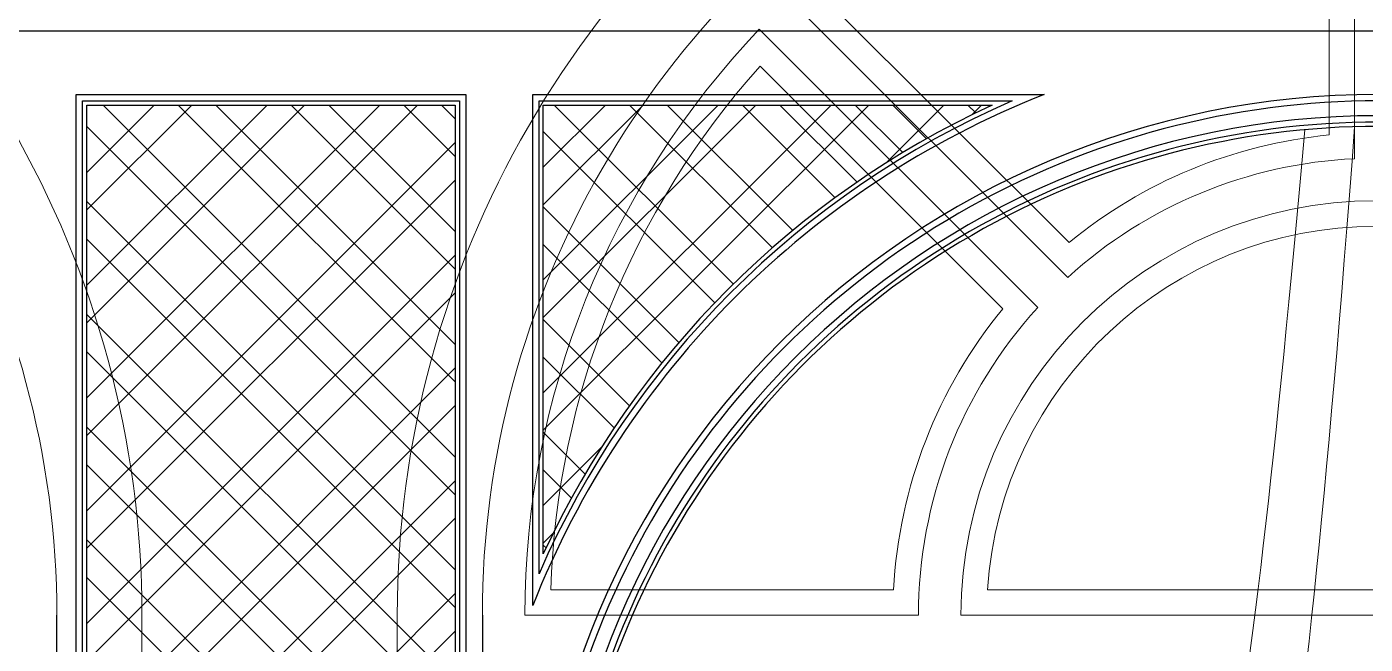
# Model space of a CAD drawing. Header units: inches. Extents: x -12478 to 399182, y -16583 to 525552.
# Drawn here: x 6465 to 8038, y 21228 to 21954 of the extents above; entities that cross this region are included whole.
import ezdxf

# ---------------------------------------------------------------- set-up
doc = ezdxf.new("R2010")
doc.units = ezdxf.units.IN
doc.header["$LTSCALE"] = 1000
doc.header["$MEASUREMENT"] = 0
for name, color, linetype in [('8', 8, 'Continuous'), ('ARCH. DIM', 1, 'Continuous'), ('Layer1', 1, 'Continuous')]:
    doc.layers.add(name, color=color, linetype=linetype)
for name, color, linetype, lineweight in [('A-GLAZ', 134, 'Continuous', 18), ('Fabric', 253, 'Continuous', 0), ('Wood treillis', 111, 'Continuous', 0)]:
    doc.layers.add(name, color=color, linetype=linetype, lineweight=lineweight)
pattern_1 = [(135, (0, 0), (-66.29126073623884, -66.29126073623883), []), (135, (2.706112671194974e-15, 44.19417375), (-66.29126073623884, -66.29126073623883), [])]
pattern_2 = [(45, (0, 0), (-66.29126073623883, 66.29126073623884), []), (45, (44.19417375, 0), (-66.29126073623883, 66.29126073623884), [])]

# ---------------------------------------------------------------- blocks, each defined once
blk = doc.blocks.new('win-2100')
at = {"layer": 'A-GLAZ', "color": 8, "linetype": 'ByBlock', "lineweight": 0, "ltscale": 0.5, "elevation": 0.0142094016141445}
for points in [[(-25.00000004921458, 2999.687451155856), (-25.00000004921458, 2536.918289905472, 0.1748347617106542), (-361.9808942553063, 2397.336233264592), (-689.2081062999496, 2724.563445308479, -0.1859479994210225)], [(-55.00000004915637, 2968.439466357522), (-55.00000004921458, 2564.828513831308, 0.148901256745093), (-360.503199422179, 2438.284945302643), (-645.8992409148777, 2723.68098679476, -0.1695819405206243)], [(-724.5634453591483, 2689.208106249105), (-397.3362333146797, 2361.980894205102, 0.1868473978902309), (-537.5000000826258, 1999.99999999936), (-1000.000000049098, 1999.999999999534, -0.1924223867530203)], [(-723.6809868453711, 2645.899240864033), (-438.2849453529052, 2360.503199371975, 0.1602103479317552), (-566.7064937810355, 2029.999999999476), (-969.5359715324303, 2029.999999999534, -0.176224450156295)], [(-487.5000000822765, 1999.999999999302), (487.4999999839638, 1999.999999999418, 1)], [(-456.5153338886157, 2029.999999999185), (456.5153337900119, 2029.999999999476, 0.9364417103757532)]]:
    blk.add_lwpolyline(points, format="xyb", close=True, dxfattribs=at)
at = {"layer": 'A-GLAZ', "color": 8, "linetype": 'ByBlock', "lineweight": 0, "ltscale": 0.5, "elevation": 0.008525813344111}
for points in [[(-1150.000000049185, 1999.999999999302), (-1150.000000049185, -399.9999999904539)], [(1149.999999950873, 1999.999999932363), (1149.999999950873, -400.0000000573928)]]:
    blk.add_lwpolyline(points, dxfattribs=at)
at = {"layer": 'A-GLAZ', "color": 8, "linetype": 'ByBlock', "lineweight": 0, "ltscale": 0.5}
blk.add_arc((-4.915636964142323e-08, 1999.999999999302, 0.008525813344111), 1150.000000000033, 359.9999999966649, 179.9999999966649, dxfattribs=at)
at = {"layer": 'ARCH. DIM', "lineweight": 0}
blk.add_arc((-4.915636964142323e-08, 1999.999999999302, 0.008525813344111), 1050.000000000033, 359.9999999966649, 179.9999999966649, dxfattribs=at)
at = {"layer": 'Layer1', "elevation": 0.002841883502908199}
blk.add_lwpolyline([(-1050.000000049185, 2000.00000006042), (-1050.000000048633, -399.9999999904539), (1049.999999951309, -399.9999999903957), (1049.999999950873, 1999.999999938183)], dxfattribs=at)
blk = doc.blocks.new('MAK-GF10 structrual elev A')
at = {"layer": 'A-GLAZ'}
for p in [(5450.654370514385, 19262.05420348735, -0.002842648617597803), (8050.654370514385, 19262.05420348735, -0.002842648617597803)]:
    blk.add_blockref('win-2100', p, dxfattribs=at)
blk = doc.blocks.new('curtain elev1')
at = {"layer": 'Fabric', "lineweight": 0}
for points, knots in [([(323477.25518307, -7402.766137514227, -2.568285750955885e-07), (323411.6914903604, -8278.91511171465, -4.837266927091876e-07), (323341.9612570533, -8620.9377820066, -4.943143664e-07), (323084.8111131511, -9075.5247922969, -4.943143664e-07), (322864.4857630702, -9251.760830348387, -4.943143664e-07), (322695.0028155162, -9247.723198255015, -4.720251929e-07), (322548.9111164933, -9204.37006275868, 4.414620997375823e-07)], [407.2184744416678, 407.2184744416678, 407.2184744416678, 407.2184744416678, 756.8415233349588, 881.9374408867433, 1071.680382321919, 1265.355330691214, 1265.355330691214, 1265.355330691214, 1265.355330691214]), ([(323418.5528314246, -7406.312773580419, -2.659410018705322e-07), (323351.0581180681, -8168.887478067598, -4.81784768480867e-07), (323286.0955700848, -8542.60443614408, -4.943143664e-07), (323012.8060749365, -9025.72240239507, -4.943143664e-07), (322792.4807248555, -9201.958440446557, -4.943143664e-07), (322622.8088288701, -9197.9163069903, -4.720003437999999e-07), (322548.9111164924, -9177.208756466134, -4.729585732000001e-07), (322548.9111164924, -9177.208756466134, -4.729585732000001e-07), (322548.9111164924, -9177.208756466134, -4.729585732000001e-07), (322548.9111164924, -9177.208756466134, -4.729585732000001e-07)], [365.5152735095221, 365.5152735095221, 365.5152735095221, 365.5152735095221, 756.8415233349588, 881.9374408867433, 1071.680382321919, 1208.200708781948, 1265.782784957043, 1265.782784957043, 1265.786307466203, 1265.786307466203, 1265.786307466203, 1265.786307466203])]:
    blk.add_open_spline(points, degree=3, knots=knots, dxfattribs=at)

msp = doc.modelspace()

# ---------------------------------------------------------------- hatches: boundary and pattern name
at = {"layer": 'Wood treillis', "lineweight": -2}
h = msp.add_hatch(dxfattribs=at)
h.set_pattern_fill('ANSI32', color=256, scale=250)
h.set_pattern_definition(pattern_2)
h.paths.add_polyline_path([(6752.376275139744, 19167.05167341235), (6535.743502648334, 19167.05167341235), (6535.903047279095, 21862.0546314387), (6752.376275139744, 21862.0546314387), (6968.849503000394, 21862.0546314387), (6969.009047631155, 19167.05167341235)])
h = msp.add_hatch(dxfattribs=at)
h.set_pattern_fill('ANSI32', color=256, scale=250, angle=90)
h.set_pattern_definition(pattern_1)
h.paths.add_polyline_path([(6752.376275139744, 19167.05167341235), (6969.009047631155, 19167.05167341235), (6968.849503000394, 21862.0546314387), (6752.376275139744, 21862.0546314387), (6535.903047279095, 21862.0546314387), (6535.743502648334, 19167.05167341235)])
h = msp.add_hatch(dxfattribs=at)
h.set_pattern_fill('ANSI32', color=256, scale=250, angle=90)
h.set_pattern_definition(pattern_1)
edge = h.paths.add_edge_path()
edge.add_line((7072.305451268911, 21862.0546314387), (7599.86967913971, 21862.0546314387))
edge.add_line((7072.305451268911, 21334.33673531208), (7072.305451268911, 21862.0546314387))
edge.add_arc((8054.098179814506, 20880.39414910835), 1081.656522836309, 114.8306629483187, 155.1860236651307)
h = msp.add_hatch(dxfattribs=at)
h.set_pattern_fill('ANSI32', color=256, scale=250)
h.set_pattern_definition(pattern_2)
edge = h.paths.add_edge_path()
edge.add_line((7072.305451268911, 21862.0546314387), (7599.86967913971, 21862.0546314387))
edge.add_line((7072.305451268911, 21334.33673531208), (7072.305451268911, 21862.0546314387))
edge.add_arc((8054.098179814506, 20880.39414910835), 1081.656522836309, 114.8306629483187, 155.1860236651307)

# ---------------------------------------------------------------- linework, layer by layer
at = {"layer": 'Wood treillis', "lineweight": -2, "elevation": -1.706671812003658e-06}
msp.add_lwpolyline([(3411.639594629465, 21949.55322514042), (8050.654371446348, 21949.55322514037)], dxfattribs=at)
for points in [[(6752.376275139744, 19154.55167341235), (6523.242777712432, 19154.55167341235), (6523.403772172956, 21874.5546314387), (6752.376275139744, 21874.5546314387), (6981.348778106532, 21874.5546314387), (6981.509772567057, 19154.55167341235)], [(6752.376275139744, 19162.05167341235), (6530.743212673973, 19162.05167341235), (6530.903337236639, 21867.0546314387), (6752.376275139744, 21867.0546314387), (6973.849213042849, 21867.0546314387), (6974.009337605516, 19162.05167341235)], [(6752.376275139744, 19167.05167341235), (6535.743502648334, 19167.05167341235), (6535.903047279095, 21862.0546314387), (6752.376275139744, 21862.0546314387), (6968.849503000394, 21862.0546314387), (6969.009047631155, 19167.05167341235)]]:
    msp.add_lwpolyline(points, close=True, dxfattribs=at)
at = {"layer": 'Wood treillis', "lineweight": -2}
for points, elevation in [([(7059.805445409512, 21874.5546372981), (7660.720091553046, 21874.55459281606, 0.2072856370031059), (7059.805445409512, 21273.43774270406), (7059.805445409512, 21874.5546372981)], -1.706671812003658e-06), ([(9048.2601532423, 19042.05213044896), (9048.260153302701, 20880.39414909906, 1), (7059.936206326312, 20880.3941491196), (7059.936206386673, 19042.05213044896)], -1.466518335657696e-07), ([(9040.76114405994, 19042.05214661922), (9040.760153302934, 20880.39414909931, 1), (7067.43620632608, 20880.39414911952), (7067.43620638644, 19042.05213044896)], -1.466518335657696e-07), ([(9023.257348212523, 19042.05213044896), (9023.257348272924, 20880.39414909988, 1), (7084.939011356089, 20880.39414911935), (7084.93901141645, 19042.05213044896)], -1.466518335657696e-07), ([(9015.757348212755, 19042.05213044896), (9015.757348273157, 20880.39414910013, 1), (7092.439011355857, 20880.39414911927), (7092.439011416217, 19042.05213044896)], -1.466518335657696e-07), ([(9010.757348212755, 19042.05213044896), (9010.757348273157, 20880.39414910029, 1.000000000019895), (7097.439011355857, 20880.39414911933), (7097.439011416217, 19042.05213044896)], -1.466518335657696e-07)]:
    msp.add_lwpolyline(points, format="xyb", dxfattribs=dict(at, elevation=elevation))
at = {"layer": 'Wood treillis', "lineweight": -2, "elevation": -1.706671812003658e-06}
for points in [[(7067.305449794372, 21867.05463235806), (7623.173445108735, 21867.05459121055, 0.1890916922953619), (7067.305449794372, 21311.01586589677)], [(7072.30541117196, 21862.05467061035), (7599.863482469864, 21862.05463155845, 0.1779235212285222), (7072.305411171959, 21334.34284942262)]]:
    msp.add_lwpolyline(points, format="xyb", close=True, dxfattribs=at)

# ---------------------------------------------------------------- block references
msp.add_blockref('curtain elev1', (-315451.4721051099, 29239.40032952094, -5.881139333033519e-07))
at = {"layer": '8', "color": 2}
msp.add_blockref('MAK-GF10 structrual elev A', (0, 0), dxfattribs=at)

doc.saveas('drawing.dxf')
